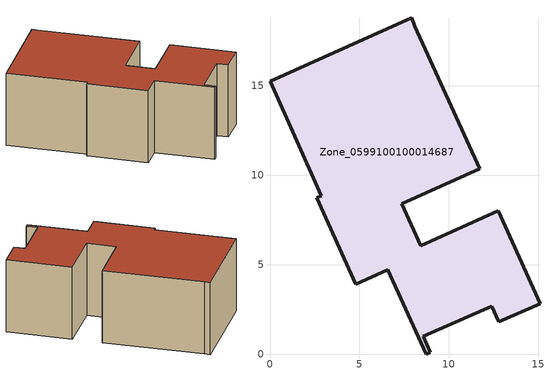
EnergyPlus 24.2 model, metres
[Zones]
Zone_0599100100014687
 floor ground (C_G): 2.61,8.74 2.88,8.86 0,15.25 7.91,18.81 8.1,18.34 11.71,10.35 7.37,8.41 8.41,6.08 12.76,8.02 15.09,2.82 12.79,1.81 12.38,2.7 8.57,1 8.96,0.1 8.74,0 6.59,4.71 4.78,3.91 z0
 wall outside (C_F): 8.96,0.1 8.57,1 12.38,2.7 12.79,1.81 15.09,2.82 12.76,8.02 8.41,6.08 7.37,8.41 11.71,10.35 8.1,18.34 7.91,18.81 0,15.25 2.88,8.86 2.61,8.74 4.78,3.91 6.59,4.71 8.74,0 8.96,0.1 z0:6.64
 roof outside (C_R): 6.59,4.71 8.74,0 8.96,0.1 8.57,1 12.38,2.7 12.79,1.81 15.09,2.82 12.76,8.02 8.41,6.08 7.37,8.41 11.71,10.35 8.1,18.34 7.91,18.81 0,15.25 2.88,8.86 2.61,8.74 4.78,3.91 z6.64
[BUILDING]
Pand.0599100100014687: North Axis=0; Terrain=City; Loads Convergence Tolerance Value=0.04; Temperature Convergence Tolerance Value=0.4; Solar Distribution=FullExterior; Maximum Number of Warmup Days=25; Minimum Number of Warmup Days=1
[Site:Location]
Rotterdam.The.Hague.AP_ZH_NLD Design_Conditions: Latitude=51.96; Longitude=4.45; Time Zone=1; Elevation=-4.5
[SITE:GROUNDTEMPERATURE:BUILDINGSURFACE]
18, 18, 18, 18, 18, 18, 18, 18, 18, 18, 18, 18
[MATERIAL] Thermal Absorptance=0.9; Solar Absorptance=0.7; Visible Absorptance=0.7
Name | Roughness | Thickness | Conductivity | Density | Specific Heat
G.D.2015-2018 | MediumSmooth | 0.15 | 0.0428571 | 540 | 1210
F.D.2015-2018 | Rough | 0.3 | 0.0666667 | 1920 | 840
R.D.2015-2018 | MediumRough | 0.2 | 0.0333333 | 1500 | 1000
[CONSTRUCTION]
C_G: G.D.2015-2018
C_F: F.D.2015-2018
C_R: R.D.2015-2018
[ZONE]
Zone_0599100100014687: Type=1; Multiplier=1; Ceiling Height=Autocalculate; Volume=Autocalculate; Floor Area=autocalculate; Part of Total Floor Area=Yes
[ZONEINFILTRATION:DESIGNFLOWRATE]
Infil_Zone_0599100100014687: Zone or ZoneList or Space or SpaceList=Zone_0599100100014687; Schedule=AlwaysOn; Design Flow Rate Calculation Method=Flow/Area; Flow Rate per Floor Area=0.0021; Constant Term Coefficient=1; Temperature Term Coefficient=0; Velocity Term Coefficient=0; Velocity Squared Term Coefficient=0
[HVACTEMPLATE:ZONE:IDEALLOADSAIRSYSTEM]
Zone_0599100100014687: Maximum Heating Supply Air Temperature=50; Minimum Cooling Supply Air Temperature=13; Maximum Heating Supply Air Humidity Ratio=0.0156; Minimum Cooling Supply Air Humidity Ratio=0.0077; Heating Limit=NoLimit; Cooling Limit=NoLimit; Dehumidification Control Type=ConstantSensibleHeatRatio; Cooling Sensible Heat Ratio=0.7; Dehumidification Setpoint=60; Humidification Control Type=None; Humidification Setpoint=30; Outdoor Air Method=None; Outdoor Air Flow Rate per Person=0.00944; Outdoor Air Flow Rate per Zone Floor Area=0; Outdoor Air Flow Rate per Zone=0; Demand Controlled Ventilation Type=None; Outdoor Air Economizer Type=NoEconomizer; Heat Recovery Type=None; Sensible Heat Recovery Effectiveness=0.7; Latent Heat Recovery Effectiveness=0.65
[ZONECONTROL:THERMOSTAT]
ThermostatControl_Zone_0599100100014687: Zone or ZoneList=Zone_0599100100014687; Control Type Schedule=DualSetpointControlType; Control 1=Thermostat_Zone_0599100100014687; Temperature Difference Between Cutout And Setpoint=0
[THERMOSTATSETPOINT:DUALSETPOINT]
Thermostat_Zone_0599100100014687: Heating Setpoint Temperature Schedule=HeatingSetpoint_Zone_0599100100014687; Cooling Setpoint Temperature Schedule=CoolingSetpoint_Zone_0599100100014687
[SCHEDULE:COMPACT]
HeatingSetpoint_Zone_0599100100014687: Through: 12/31, For: AllDays, Until: 24:00, 21
CoolingSetpoint_Zone_0599100100014687: Through: 12/31, For: AllDays, Until: 24:00, 24
DualSetpointControlType: Through: 12/31, For: AllDays, Until: 24:00, 4
AlwaysOn: Through: 12/31, For: AllDays, Until: 24:00, 1
